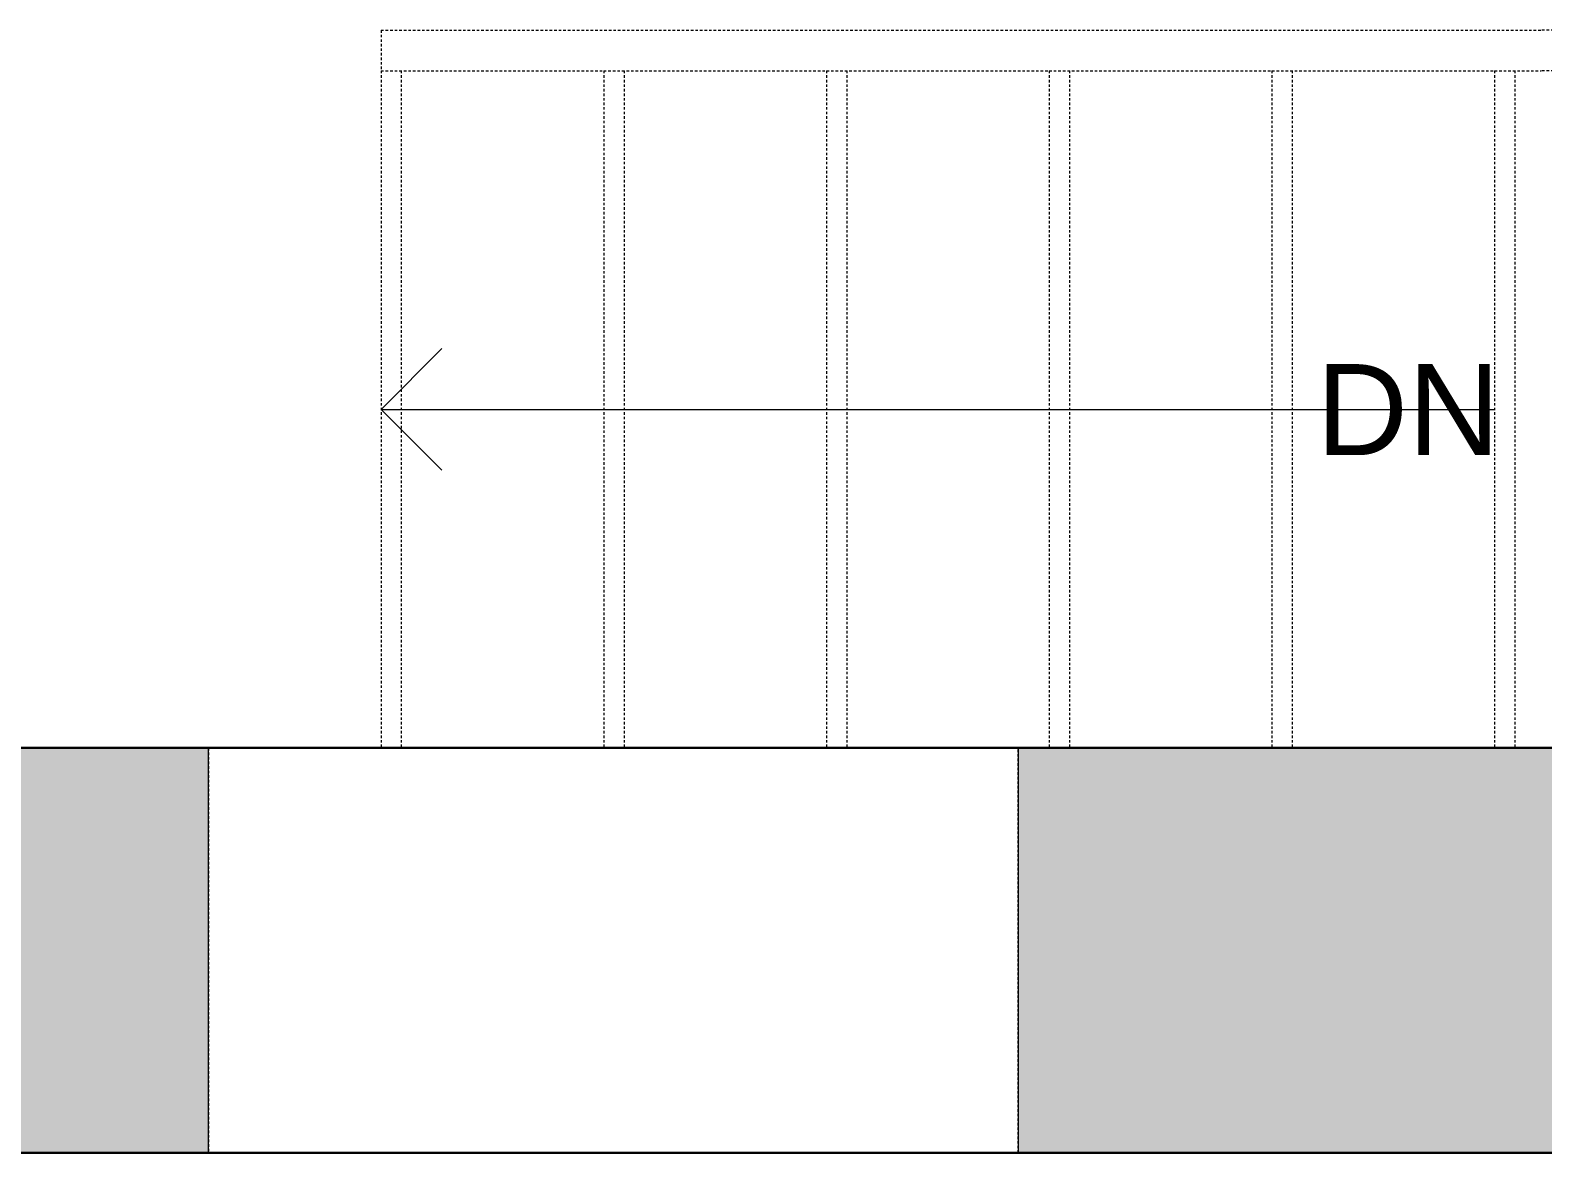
# Model space of a CAD drawing. Header units: inches. Extents: x -1176 to 1551, y -3558 to 978.
# Drawn here: x -909.8 to -835.1, y 16.3 to 71.7 of the extents above; entities that cross this region are included whole.
import ezdxf

# ---------------------------------------------------------------- set-up
doc = ezdxf.new("R2010")
doc.units = ezdxf.units.IN
doc.header["$MEASUREMENT"] = 0
doc.linetypes.add('Demolished', pattern=[0.1875, 0.125, -0.0625])
for name, color, linetype, lineweight in [('A-WALL', 113, 'Continuous', 18), ('A-WALL-PATT', 111, 'Continuous', 18), ('S-STRS', 31, 'Demolished', 9), ('S-STRS-ANNO', 31, 'Continuous', 9), ('S-STRS-IDEN', 31, 'Continuous', 9)]:
    doc.layers.add(name, color=color, linetype=linetype, lineweight=lineweight)
doc.styles.add('Swis721 Lt BT', font='swissl.ttf', dxfattribs={"height": 4.5})

msp = doc.modelspace()

# ---------------------------------------------------------------- hatches: boundary and pattern name
at = {"layer": 'A-WALL-PATT'}
h = msp.add_hatch(color=250, dxfattribs=at)
h.paths.add_polyline_path([(-590.071, 16.255), (-590.071, 36.255), (-772.043, 36.255), (-772.043, 35.334), (-754.043, 35.334), (-754.043, 16.255), (-668.065, 16.255)], flags=0)
h.paths.add_polyline_path([(-901.043, 35.334), (-901.043, 36.255), (-1015.062, 36.255), (-1015.062, 35.334), (-944.74, 35.334)], flags=0)
h.paths.add_polyline_path([(-861.043, 35.334), (-834.136, 35.334), (-834.136, 36.255), (-861.043, 36.255)], flags=0)
h = msp.add_hatch(color=250, dxfattribs=at)
h.paths.add_polyline_path([(-756.674, 16.255), (-754.043, 16.255), (-754.043, 35.334), (-772.043, 35.334), (-772.043, 16.255)], flags=0)
h.paths.add_polyline_path([(-850.707, 16.255), (-834.136, 16.255), (-834.136, 35.334), (-861.043, 35.334), (-861.043, 16.255)], flags=0)
h.paths.add_polyline_path([(-901.043, 16.255), (-901.043, 35.334), (-1015.062, 35.334), (-1015.062, 16.255), (-944.74, 16.255)], flags=0)

# ---------------------------------------------------------------- linework, layer by layer
at = {"layer": 'A-WALL', "color": 8, "lineweight": 30}
for p, q in [((-1004.062, 36.255), (-834.136, 36.255)), ((-1017.062, 16.255), (-834.136, 16.255))]:
    msp.add_line(p, q, dxfattribs=at)
at = {"layer": 'A-WALL', "lineweight": 9}
for p, q in [((-901.043, 16.255), (-901.043, 36.255)), ((-861.043, 36.255), (-861.043, 16.255))]:
    msp.add_line(p, q, dxfattribs=at)
at = {"layer": 'A-WALL', "color": 7, "linetype": 'Demolished', "lineweight": 9}
for p, q in [((-901.043, 36.255), (-901.043, 16.255)), ((-861.043, 16.255), (-861.043, 36.255))]:
    msp.add_line(p, q, dxfattribs=at)
at = {"layer": 'S-STRS', "color": 7}
for p, q in [((-892.515, 71.719), (-892.515, 69.719)), ((-892.515, 71.719), (-835.219, 71.719)), ((-794.552, 71.719), (-835.219, 71.719)), ((-892.515, 69.719), (-881.515, 69.719)), ((-892.515, 69.719), (-892.515, 36.255)), ((-891.515, 69.719), (-891.515, 36.255)), ((-881.515, 69.719), (-870.515, 69.719)), ((-881.515, 69.719), (-881.515, 36.255)), ((-880.515, 69.719), (-880.515, 36.255)), ((-870.515, 69.719), (-859.515, 69.719)), ((-870.515, 69.719), (-870.515, 36.255)), ((-869.515, 69.719), (-869.515, 36.255)), ((-859.515, 69.719), (-848.515, 69.719)), ((-859.515, 69.719), (-859.515, 36.255)), ((-858.515, 69.719), (-858.515, 36.255)), ((-848.515, 69.719), (-837.515, 69.719)), ((-848.515, 69.719), (-848.515, 36.255)), ((-847.515, 69.719), (-847.515, 36.255)), ((-837.515, 69.719), (-835.219, 69.719)), ((-837.515, 69.719), (-837.515, 36.255)), ((-836.515, 69.719), (-836.515, 36.255)), ((-794.552, 69.719), (-835.219, 69.719))]:
    msp.add_line(p, q, dxfattribs=at)
at = {"layer": 'S-STRS-ANNO'}
for p, q in [((-892.515, 52.987), (-889.515, 55.987)), ((-892.515, 52.987), (-881.515, 52.987)), ((-892.515, 52.987), (-889.515, 49.987)), ((-881.515, 52.987), (-870.515, 52.987)), ((-870.515, 52.987), (-859.515, 52.987)), ((-859.515, 52.987), (-848.515, 52.987)), ((-848.515, 52.987), (-837.515, 52.987))]:
    msp.add_line(p, q, dxfattribs=at)

# ---------------------------------------------------------------- texts
at = {"layer": 'S-STRS-IDEN', "insert": (-846.334, 55.225), "char_height": 4.5, "width": 10.5833, "attachment_point": 1, "line_spacing_factor": 1.005062, "style": 'Swis721 Lt BT'}
msp.add_mtext('DN', dxfattribs=at)

doc.saveas('drawing.dxf')
